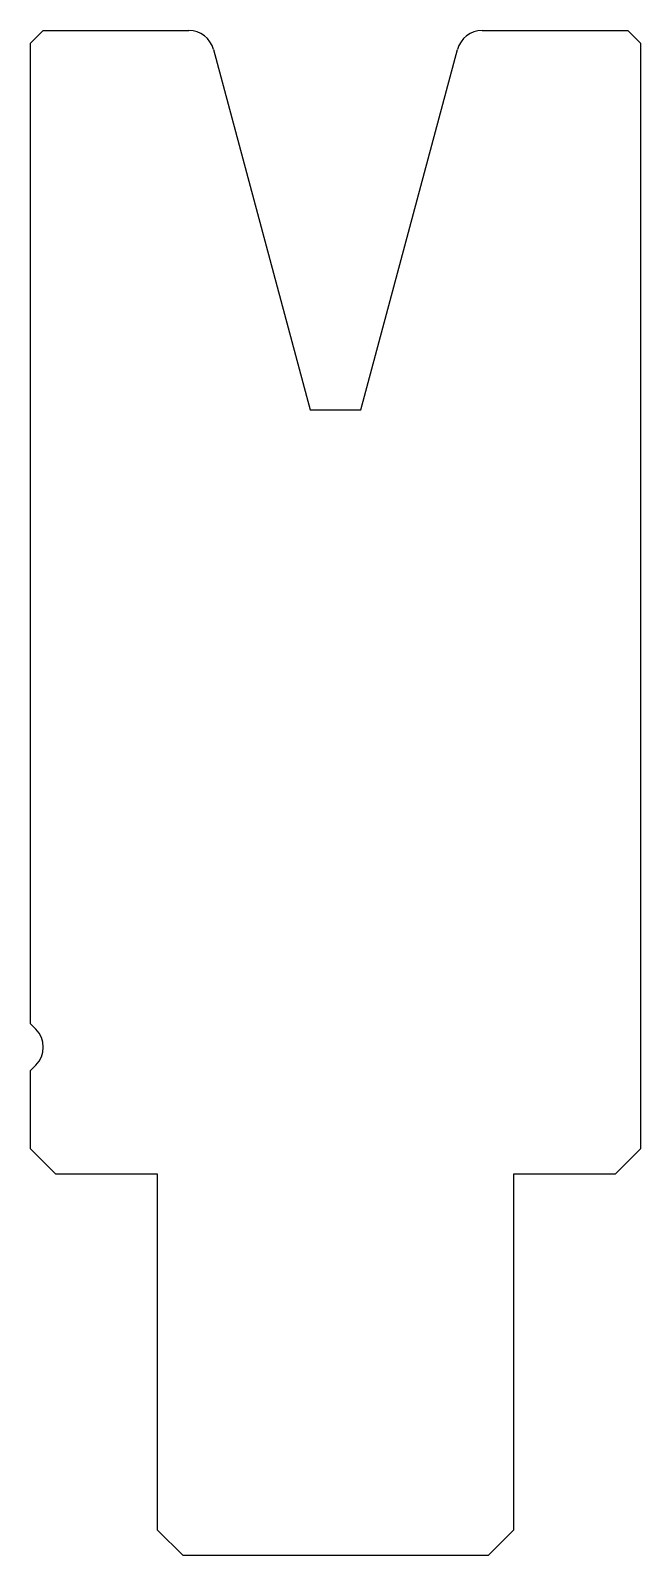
# Model space of a CAD drawing. Header units: metres. Extents: x -12 to 12, y 0 to 60.
import ezdxf

# ---------------------------------------------------------------- set-up
doc = ezdxf.new("R2010")
doc.units = ezdxf.units.M

msp = doc.modelspace()

# ---------------------------------------------------------------- linework, layer by layer
for p, q in [((-11.5, 60), (-12, 59.5)), ((-11.5, 60), (-5.767327, 60)), ((5.767327, 60), (11.5, 60)), ((12, 59.5), (11.5, 60)), ((-12, 20.914214), (-12, 59.5)), ((12, 59.5), (12, 16)), ((-4.801401, 59.258819), (-1, 45.071797)), ((1, 45.071797), (4.801401, 59.258819)), ((-1, 45.071797), (1, 45.071797)), ((-12, 20.914214), (-11.792893, 20.707107)), ((-11.792893, 19.292893), (-12, 19.085786)), ((-12, 16), (-12, 19.085786)), ((-12, 16), (-11, 15)), ((11, 15), (12, 16)), ((-7, 15), (-11, 15)), ((-7, 1), (-7, 15)), ((7, 15), (7, 1)), ((11, 15), (7, 15)), ((-7, 1), (-6, 0)), ((6, 0), (7, 1)), ((6, 0), (-6, 0))]:
    msp.add_line(p, q)
for centre, start, end in [((-5.767327, 59), 15, 90), ((5.767327, 59), 90, 165), ((-12.5, 20), 315, 45)]:
    msp.add_arc(centre, 1, start, end)

doc.saveas('drawing.dxf')
